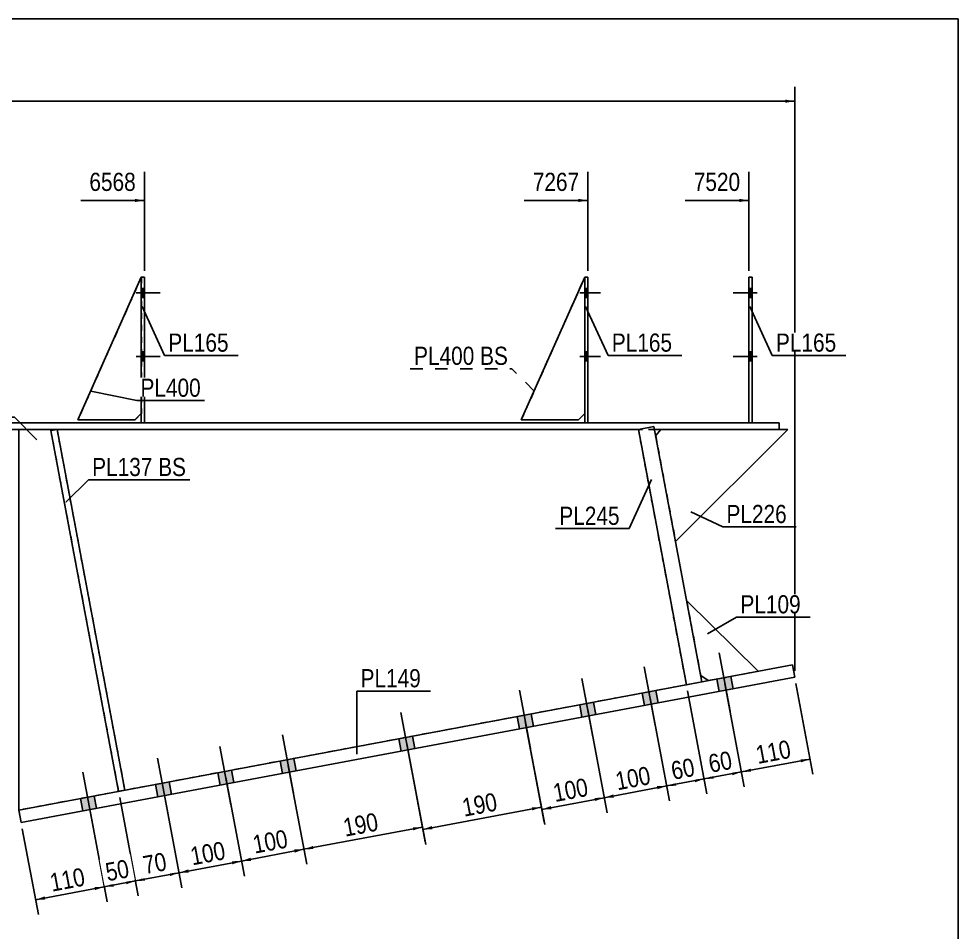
# Model space of a CAD drawing. Header units: millimetres. Extents: x -28 to 375, y -197 to 80.
# Drawn here: x 226.7 to 374.7, y -64.2 to 79.7 of the extents above; entities that cross this region are included whole.
import ezdxf

# ---------------------------------------------------------------- set-up
doc = ezdxf.new("R2010")
doc.units = ezdxf.units.MM
doc.linetypes.add('DXK_LINE_DOT1', pattern=[1.8814, 0.9407, -0.9407])
doc.linetypes.add('DXK_LINE_DOT2', pattern=[3.9198, 1.9599, -1.9599])
doc.styles.add('Arial Narrow', font='ARIALN.TTF', dxfattribs={"height": 0.2})

# ---------------------------------------------------------------- blocks, each defined once
blk = doc.blocks.new('Unknown-627306464-1201')
at = {"color": 5, "linetype": 'Continuous'}
for p, q in [((374.65, 79.7), (-25.35, 79.7)), ((374.65, -197.3), (374.65, 79.7))]:
    blk.add_line(p, q, dxfattribs=at)
blk = doc.blocks.new('Bolt-627306464-1579 - 1575')
at = {"linetype": 'Continuous'}
for points in [[(316.33, 35.8), (316.33, 37.2), (315.83, 37.2), (315.83, 35.8)], [(316.33, 35.8), (316.33, 37.2), (315.83, 37.2), (315.83, 35.8)], [(316.33, 35.8), (316.33, 37.2), (315.83, 37.2), (315.83, 35.8)], [(316.33, 25.8), (316.33, 27.2), (315.83, 27.2), (315.83, 25.8)], [(316.33, 25.8), (316.33, 27.2), (315.83, 27.2), (315.83, 25.8)], [(316.33, 25.8), (316.33, 27.2), (315.83, 27.2), (315.83, 25.8)]]:
    blk.add_hatch(color=3, dxfattribs=at).paths.add_polyline_path(points)
at = {"color": 3, "linetype": 'Continuous'}
for p, q in [((315.83, 37.2), (316.33, 37.2)), ((315.83, 37.2), (316.33, 37.2)), ((315.83, 37.2), (316.33, 37.2)), ((315.03, 36.5), (318.33, 36.5)), ((315.03, 36.5), (318.33, 36.5)), ((315.03, 36.5), (318.33, 36.5)), ((315.83, 35.8), (316.33, 35.8)), ((315.83, 35.8), (316.33, 35.8)), ((315.83, 35.8), (316.33, 35.8)), ((315.83, 27.2), (316.33, 27.2)), ((315.83, 27.2), (316.33, 27.2)), ((315.83, 27.2), (316.33, 27.2)), ((315.03, 26.5), (318.33, 26.5)), ((315.03, 26.5), (318.33, 26.5)), ((315.03, 26.5), (318.33, 26.5)), ((315.83, 25.8), (316.33, 25.8)), ((315.83, 25.8), (316.33, 25.8)), ((315.83, 25.8), (316.33, 25.8))]:
    blk.add_line(p, q, dxfattribs=at)
blk = doc.blocks.new('Bolt-627306464-1580 - 1575')
at = {"linetype": 'Continuous'}
for points in [[(342.19, 35.8), (342.19, 37.2), (341.69, 37.2), (341.69, 35.8)], [(342.19, 35.8), (342.19, 37.2), (341.69, 37.2), (341.69, 35.8)], [(342.19, 35.8), (342.19, 37.2), (341.69, 37.2), (341.69, 35.8)], [(342.19, 25.8), (342.19, 27.2), (341.69, 27.2), (341.69, 25.8)], [(342.19, 25.8), (342.19, 27.2), (341.69, 27.2), (341.69, 25.8)], [(342.19, 25.8), (342.19, 27.2), (341.69, 27.2), (341.69, 25.8)]]:
    blk.add_hatch(color=3, dxfattribs=at).paths.add_polyline_path(points)
at = {"color": 3, "linetype": 'Continuous'}
for p, q in [((342.19, 37.2), (341.69, 37.2)), ((342.19, 37.2), (341.69, 37.2)), ((342.19, 37.2), (341.69, 37.2)), ((342.99, 36.5), (339.19, 36.5)), ((342.99, 36.5), (339.19, 36.5)), ((342.99, 36.5), (339.19, 36.5)), ((342.19, 35.8), (341.69, 35.8)), ((342.19, 35.8), (341.69, 35.8)), ((342.19, 35.8), (341.69, 35.8)), ((342.19, 27.2), (341.69, 27.2)), ((342.19, 27.2), (341.69, 27.2)), ((342.19, 27.2), (341.69, 27.2)), ((342.99, 26.5), (339.19, 26.5)), ((342.99, 26.5), (339.19, 26.5)), ((342.99, 26.5), (339.19, 26.5)), ((342.19, 25.8), (341.69, 25.8)), ((342.19, 25.8), (341.69, 25.8)), ((342.19, 25.8), (341.69, 25.8))]:
    blk.add_line(p, q, dxfattribs=at)
blk = doc.blocks.new('Bolt-627306464-1582 - 1575')
at = {"linetype": 'Continuous'}
for points in [[(246.46, 35.8), (246.46, 37.2), (245.96, 37.2), (245.96, 35.8)], [(246.46, 35.8), (246.46, 37.2), (245.96, 37.2), (245.96, 35.8)], [(246.46, 35.8), (246.46, 37.2), (245.96, 37.2), (245.96, 35.8)], [(246.46, 25.8), (246.46, 27.2), (245.96, 27.2), (245.96, 25.8)], [(246.46, 25.8), (246.46, 27.2), (245.96, 27.2), (245.96, 25.8)], [(246.46, 25.8), (246.46, 27.2), (245.96, 27.2), (245.96, 25.8)]]:
    blk.add_hatch(color=3, dxfattribs=at).paths.add_polyline_path(points)
at = {"color": 3, "linetype": 'Continuous'}
for p, q in [((245.96, 37.2), (246.46, 37.2)), ((245.96, 37.2), (246.46, 37.2)), ((245.96, 37.2), (246.46, 37.2)), ((245.16, 36.5), (248.96, 36.5)), ((245.16, 36.5), (248.96, 36.5)), ((245.16, 36.5), (248.96, 36.5)), ((245.96, 35.8), (246.46, 35.8)), ((245.96, 35.8), (246.46, 35.8)), ((245.96, 35.8), (246.46, 35.8)), ((245.96, 27.2), (246.46, 27.2)), ((245.96, 27.2), (246.46, 27.2)), ((245.96, 27.2), (246.46, 27.2)), ((245.16, 26.5), (248.96, 26.5)), ((245.16, 26.5), (248.96, 26.5)), ((245.16, 26.5), (248.96, 26.5)), ((245.96, 25.8), (246.46, 25.8)), ((245.96, 25.8), (246.46, 25.8)), ((245.96, 25.8), (246.46, 25.8))]:
    blk.add_line(p, q, dxfattribs=at)
blk = doc.blocks.new('Part-627306464-1913 - 1575')
at = {"color": 2, "linetype": 'Continuous'}
for p, q in [((305.83, 16.5), (315.83, 39)), ((314.83, 16.5), (305.83, 16.5)), ((315.83, 17.5), (314.83, 16.5))]:
    blk.add_line(p, q, dxfattribs=at)
at = {"color": 7, "linetype": 'DXK_LINE_DOT1'}
blk.add_line((315.83, 39), (315.83, 17.5), dxfattribs=at)
blk = doc.blocks.new('Bolt-627306464-1629 - 1575')
at = {"linetype": 'Continuous'}
for points in [[(338.81, -23.94), (336.65, -24.35), (337.02, -26.31), (339.18, -25.91)], [(338.81, -23.94), (336.65, -24.35), (337.02, -26.31), (339.18, -25.91)], [(327.02, -26.15), (324.85, -26.56), (325.22, -28.53), (327.38, -28.12)], [(327.02, -26.15), (324.85, -26.56), (325.22, -28.53), (327.38, -28.12)], [(317.19, -28), (315.03, -28.41), (315.39, -30.37), (317.56, -29.97)], [(317.19, -28), (315.03, -28.41), (315.39, -30.37), (317.56, -29.97)], [(307.36, -29.85), (305.2, -30.25), (305.57, -32.22), (307.73, -31.81)], [(307.36, -29.85), (305.2, -30.25), (305.57, -32.22), (307.73, -31.81)], [(288.69, -33.35), (286.52, -33.76), (286.89, -35.73), (289.05, -35.32)], [(288.69, -33.35), (286.52, -33.76), (286.89, -35.73), (289.05, -35.32)], [(270.01, -36.86), (267.85, -37.27), (268.22, -39.23), (270.38, -38.83)], [(270.01, -36.86), (267.85, -37.27), (268.22, -39.23), (270.38, -38.83)], [(260.18, -38.71), (258.02, -39.11), (258.39, -41.08), (260.55, -40.67)], [(260.18, -38.71), (258.02, -39.11), (258.39, -41.08), (260.55, -40.67)], [(250.36, -40.55), (248.19, -40.96), (248.56, -42.92), (250.72, -42.52)], [(250.36, -40.55), (248.19, -40.96), (248.56, -42.92), (250.72, -42.52)], [(238.56, -42.77), (236.4, -43.17), (236.77, -45.14), (238.93, -44.73)], [(238.56, -42.77), (236.4, -43.17), (236.77, -45.14), (238.93, -44.73)]]:
    blk.add_hatch(color=3, dxfattribs=at).paths.add_polyline_path(points)
at = {"color": 3, "linetype": 'Continuous'}
for p, q in [((338.71, -29.39), (336.99, -20.21)), ((338.71, -29.39), (336.99, -20.21)), ((326.92, -31.61), (325.2, -22.43)), ((326.92, -31.61), (325.2, -22.43)), ((317.09, -33.45), (315.37, -24.27)), ((317.09, -33.45), (315.37, -24.27)), ((337.02, -26.31), (336.65, -24.35)), ((337.02, -26.31), (336.65, -24.35)), ((339.18, -25.91), (338.81, -23.94)), ((339.18, -25.91), (338.81, -23.94)), ((307.26, -35.3), (305.54, -26.12)), ((307.26, -35.3), (305.54, -26.12)), ((325.22, -28.53), (324.85, -26.56)), ((325.22, -28.53), (324.85, -26.56)), ((327.38, -28.12), (327.02, -26.15)), ((327.38, -28.12), (327.02, -26.15)), ((317.56, -29.97), (317.19, -28)), ((317.56, -29.97), (317.19, -28)), ((315.39, -30.37), (315.03, -28.41)), ((315.39, -30.37), (315.03, -28.41)), ((288.59, -38.8), (286.87, -29.63)), ((288.59, -38.8), (286.87, -29.63)), ((305.57, -32.22), (305.2, -30.25)), ((305.57, -32.22), (305.2, -30.25)), ((307.73, -31.81), (307.36, -29.85)), ((307.73, -31.81), (307.36, -29.85)), ((269.92, -42.31), (268.19, -33.13)), ((269.92, -42.31), (268.19, -33.13)), ((286.89, -35.73), (286.52, -33.76)), ((286.89, -35.73), (286.52, -33.76)), ((289.05, -35.32), (288.69, -33.35)), ((289.05, -35.32), (288.69, -33.35)), ((260.09, -44.16), (258.36, -34.98)), ((260.09, -44.16), (258.36, -34.98)), ((250.26, -46), (248.54, -36.82)), ((250.26, -46), (248.54, -36.82)), ((270.38, -38.83), (270.01, -36.86)), ((270.38, -38.83), (270.01, -36.86)), ((268.22, -39.23), (267.85, -37.27)), ((268.22, -39.23), (267.85, -37.27)), ((238.47, -48.22), (236.74, -39.04)), ((238.47, -48.22), (236.74, -39.04)), ((258.39, -41.08), (258.02, -39.11)), ((258.39, -41.08), (258.02, -39.11)), ((260.55, -40.67), (260.18, -38.71)), ((260.55, -40.67), (260.18, -38.71)), ((248.56, -42.92), (248.19, -40.96)), ((248.56, -42.92), (248.19, -40.96)), ((250.72, -42.52), (250.36, -40.55)), ((250.72, -42.52), (250.36, -40.55)), ((238.93, -44.73), (238.56, -42.77)), ((238.93, -44.73), (238.56, -42.77)), ((236.77, -45.14), (236.4, -43.17)), ((236.77, -45.14), (236.4, -43.17))]:
    blk.add_line(p, q, dxfattribs=at)
blk = doc.blocks.new('Part-627306464-1876 - 1575')
at = {"color": 7, "linetype": 'DXK_LINE_DOT1'}
for p, q in [((245.98, 39), (235.98, 16.5)), ((245.98, 39), (245.98, 17.5)), ((244.96, 16.5), (235.98, 16.5)), ((245.98, 17.5), (245.96, 17.49))]:
    blk.add_line(p, q, dxfattribs=at)
at = {"color": 2, "linetype": 'Continuous'}
for p, q in [((244.98, 16.5), (244.96, 16.5)), ((245.96, 17.49), (244.98, 16.5))]:
    blk.add_line(p, q, dxfattribs=at)
blk = doc.blocks.new('Part-627306464-1950 - 1575')
at = {"color": 2, "linetype": 'Continuous'}
for p, q in [((152.28, 16), (152.28, 15)), ((160.68, 16), (152.28, 16)), ((160.68, 15), (152.28, 15)), ((179.18, 16), (160.78, 16)), ((189.38, 15), (160.78, 15)), ((189.38, 16), (179.68, 16)), ((207.88, 16), (189.48, 16)), ((218.08, 15), (189.48, 15)), ((218.08, 16), (208.38, 16)), ((245.96, 16), (218.18, 16)), ((324.27, 15), (218.18, 15)), ((315.83, 16), (246.46, 16)), ((341.69, 16), (316.33, 16)), ((346.47, 15), (326.82, 15)), ((346.47, 16), (342.19, 16)), ((346.47, 16), (346.47, 15))]:
    blk.add_line(p, q, dxfattribs=at)
at = {"color": 7, "linetype": 'DXK_LINE_DOT1'}
for p, q in [((179.68, 16), (179.18, 16)), ((208.38, 16), (207.88, 16)), ((246.46, 16), (245.96, 16)), ((316.33, 16), (315.83, 16)), ((326.82, 15), (324.27, 15)), ((342.19, 16), (341.69, 16))]:
    blk.add_line(p, q, dxfattribs=at)
blk = doc.blocks.new('Part-627306464-1994 - 1575')
at = {"color": 2, "linetype": 'Continuous'}
blk.add_line((226.67, -45), (226.67, 15), dxfattribs=at)
at = {"color": 7, "linetype": 'DXK_LINE_DOT1'}
for p, q in [((226.67, 15), (324.27, 15)), ((324.27, 15), (331.83, -25.25)), ((331.83, -25.25), (226.67, -45))]:
    blk.add_line(p, q, dxfattribs=at)
blk = doc.blocks.new('Part-627306464-2038 - 1575')
at = {"color": 2, "linetype": 'Continuous'}
for p, q in [((326.73, 15.46), (324.27, 15)), ((331.83, -25.25), (324.27, 15)), ((326.73, 15.46), (334.29, -24.79)), ((334.29, -24.79), (331.83, -25.25))]:
    blk.add_line(p, q, dxfattribs=at)
blk = doc.blocks.new('Part-627306464-2060 - 1575')
at = {"color": 2, "linetype": 'Continuous'}
for p, q in [((232.7, 15), (231.72, 14.82)), ((231.72, 14.82), (242.39, -42.05)), ((243.38, -41.86), (232.7, 15)), ((242.39, -42.05), (243.38, -41.86))]:
    blk.add_line(p, q, dxfattribs=at)
blk = doc.blocks.new('Part-627306464-2082 - 1575')
at = {"color": 7, "linetype": 'DXK_LINE_DOT1'}
for p, q in [((232.7, 15), (231.72, 14.82)), ((231.72, 14.82), (242.39, -42.05)), ((232.7, 15), (243.38, -41.86))]:
    blk.add_line(p, q, dxfattribs=at)
blk = doc.blocks.new('Part-627306464-2104 - 1575')
at = {"color": 2, "linetype": 'Continuous'}
for p, q in [((327, 14.02), (327.82, 15)), ((330.14, -2.69), (347.82, 15)), ((347.82, 15), (346.47, 15))]:
    blk.add_line(p, q, dxfattribs=at)
at = {"color": 7, "linetype": 'DXK_LINE_DOT1'}
for p, q in [((327.82, 15), (346.47, 15)), ((327, 14.02), (330.14, -2.69))]:
    blk.add_line(p, q, dxfattribs=at)
blk = doc.blocks.new('Part-627306464-2126 - 1575')
at = {"color": 2, "linetype": 'Continuous'}
for p, q in [((348.54, -22.11), (226.67, -45)), ((348.91, -24.08), (348.54, -22.11)), ((227.04, -46.97), (348.91, -24.08)), ((226.67, -45), (227.04, -46.97))]:
    blk.add_line(p, q, dxfattribs=at)
blk = doc.blocks.new('Part-627306464-2148 - 1575')
at = {"color": 2, "linetype": 'Continuous'}
for p, q in [((343.13, -23.13), (331.89, -12.01)), ((334.1, -23.81), (335.27, -24.6))]:
    blk.add_line(p, q, dxfattribs=at)
at = {"color": 7, "linetype": 'DXK_LINE_DOT1'}
for p, q in [((331.89, -12.01), (334.1, -23.81)), ((335.27, -24.6), (343.13, -23.13))]:
    blk.add_line(p, q, dxfattribs=at)
blk = doc.blocks.new('Part-627306464-2170 - 1575')
at = {"color": 2, "linetype": 'Continuous'}
for p, q in [((245.96, 39), (245.96, 16)), ((245.96, 39), (246.46, 39)), ((246.46, 39), (246.46, 16)), ((245.96, 16), (246.46, 16))]:
    blk.add_line(p, q, dxfattribs=at)
blk = doc.blocks.new('Part-627306464-2190 - 1575')
at = {"color": 2, "linetype": 'Continuous'}
for p, q in [((315.83, 16), (315.83, 39)), ((315.83, 39), (316.33, 39)), ((316.33, 39), (316.33, 16)), ((316.33, 16), (315.83, 16))]:
    blk.add_line(p, q, dxfattribs=at)
blk = doc.blocks.new('Part-627306464-2195 - 1575')
at = {"color": 2, "linetype": 'Continuous'}
for p, q in [((342.19, 39), (341.69, 39)), ((341.69, 39), (341.69, 16)), ((342.19, 16), (342.19, 39)), ((341.69, 16), (342.19, 16))]:
    blk.add_line(p, q, dxfattribs=at)
blk = doc.blocks.new('Part-627306464-2205 - 1575')
at = {"color": 2, "linetype": 'Continuous'}
for p, q in [((235.96, 16.5), (245.96, 39)), ((244.96, 16.5), (235.96, 16.5)), ((245.96, 17.5), (244.96, 16.5))]:
    blk.add_line(p, q, dxfattribs=at)
at = {"color": 7, "linetype": 'DXK_LINE_DOT1'}
blk.add_line((245.96, 39), (245.96, 17.5), dxfattribs=at)
blk = doc.blocks.new('Part-627306464-3824 - 1575')
at = {"color": 7, "linetype": 'DXK_LINE_DOT1'}
for p, q in [((305.83, 16.5), (315.83, 39)), ((314.83, 16.5), (305.83, 16.5)), ((315.83, 17.5), (314.83, 16.5))]:
    blk.add_line(p, q, dxfattribs=at)
blk = doc.blocks.new('StraightDimension-627306464-2251 - 1575')
at = {"linetype": 'Continuous'}
for points in [[(238.61, -57.12), (240.13, -57.09), (238.7, -57.61)], [(230.84, -59.09), (229.32, -59.12), (230.75, -58.6)]]:
    blk.add_hatch(color=7, dxfattribs=at).paths.add_polyline_path(points)
at = {"color": 7, "linetype": 'Continuous'}
for p, q in [((237.79, -44.61), (240.58, -59.45)), ((227.22, -47.95), (229.76, -61.48)), ((229.32, -59.12), (240.13, -57.09))]:
    blk.add_line(p, q, dxfattribs=at)
at = {"color": 0}
blk.add_wipeout([(237.98, -57.34), (237.21, -53.21), (230.64, -54.45), (231.41, -58.57)], dxfattribs=at)
at = {"color": 3, "style": 'Arial Narrow'}
blk.add_text('110', height=2.863, rotation=10.6341, dxfattribs=at).set_placement((231.89, -57.87))
blk = doc.blocks.new('StraightDimension-627306464-2268 - 1575')
at = {"linetype": 'Continuous'}
for points in [[(246.57, -56.14), (245.05, -56.17), (246.47, -55.64)], [(250.41, -54.91), (251.93, -54.87), (250.5, -55.4)]]:
    blk.add_hatch(color=7, dxfattribs=at).paths.add_polyline_path(points)
at = {"color": 7, "linetype": 'Continuous'}
for p, q in [((249.58, -42.4), (252.37, -57.23)), ((242.58, -43.03), (245.49, -58.53)), ((245.05, -56.17), (251.93, -54.87))]:
    blk.add_line(p, q, dxfattribs=at)
at = {"color": 0}
blk.add_wipeout([(250.85, -54.93), (250.07, -50.8), (245.3, -51.69), (246.07, -55.82)], dxfattribs=at)
at = {"color": 3, "style": 'Arial Narrow'}
blk.add_text('70', height=2.863, rotation=10.6341, dxfattribs=at).set_placement((246.55, -55.12))
blk = doc.blocks.new('StraightDimension-627306464-2305 - 1575')
at = {"linetype": 'Continuous'}
for points in [[(310.59, -44.86), (309.07, -44.89), (310.49, -44.37)], [(317.37, -43.08), (318.89, -43.05), (317.47, -43.57)]]:
    blk.add_hatch(color=7, dxfattribs=at).paths.add_polyline_path(points)
at = {"color": 7, "linetype": 'Continuous'}
for p, q in [((316.29, -29.19), (319.34, -45.41)), ((306.46, -31.03), (309.51, -47.25)), ((309.07, -44.89), (318.89, -43.05))]:
    blk.add_line(p, q, dxfattribs=at)
at = {"color": 0}
blk.add_wipeout([(317.24, -43.21), (316.46, -39.08), (309.89, -40.31), (310.67, -44.44)], dxfattribs=at)
at = {"color": 3, "style": 'Arial Narrow'}
blk.add_text('100', height=2.863, rotation=10.6341, dxfattribs=at).set_placement((311.15, -43.74))
blk = doc.blocks.new('StraightDimension-627306464-2287 - 1575')
at = {"linetype": 'Continuous'}
for points in [[(288.74, -47.71), (290.26, -47.68), (288.83, -48.2)], [(273.1, -51.15), (271.58, -51.18), (273.01, -50.66)]]:
    blk.add_hatch(color=7, dxfattribs=at).paths.add_polyline_path(points)
at = {"color": 7, "linetype": 'Continuous'}
for p, q in [((287.79, -34.54), (290.7, -50.03)), ((269.12, -38.05), (272.03, -53.54)), ((271.58, -51.18), (290.26, -47.68))]:
    blk.add_line(p, q, dxfattribs=at)
at = {"color": 0}
blk.add_wipeout([(284.18, -48.67), (283.4, -44.54), (276.83, -45.77), (277.61, -49.9)], dxfattribs=at)
at = {"color": 3, "style": 'Arial Narrow'}
blk.add_text('190', height=2.863, rotation=10.6341, dxfattribs=at).set_placement((278.09, -49.2))
blk = doc.blocks.new('StraightDimension-627306464-2618 - 1575')
at = {"linetype": 'Continuous'}
blk.add_hatch(color=7, dxfattribs=at).paths.add_polyline_path([(347.41, 66.96), (348.91, 66.71), (347.41, 66.46)])
at = {"color": 7, "linetype": 'Continuous'}
for p, q in [((348.91, -23.08), (348.91, 68.96)), ((-1.6, 66.71), (348.91, 66.71))]:
    blk.add_line(p, q, dxfattribs=at)
blk = doc.blocks.new('StraightDimension-627306464-2308 - 1575')
at = {"linetype": 'Continuous'}
for points in [[(327.21, -41.23), (328.73, -41.2), (327.3, -41.72)], [(320.41, -43.02), (318.89, -43.05), (320.32, -42.53)]]:
    blk.add_hatch(color=7, dxfattribs=at).paths.add_polyline_path(points)
at = {"color": 7, "linetype": 'Continuous'}
for p, q in [((326.12, -27.34), (329.17, -43.56)), ((316.29, -29.19), (319.34, -45.41)), ((318.89, -43.05), (328.73, -41.2))]:
    blk.add_line(p, q, dxfattribs=at)
at = {"color": 0}
blk.add_wipeout([(327.07, -41.36), (326.29, -37.23), (319.72, -38.47), (320.5, -42.59)], dxfattribs=at)
at = {"color": 3, "style": 'Arial Narrow'}
blk.add_text('100', height=2.863, rotation=10.6341, dxfattribs=at).set_placement((320.98, -41.89))
blk = doc.blocks.new('StraightDimension-627306464-4501 - 1575')
at = {"linetype": 'Continuous'}
blk.add_hatch(color=7, dxfattribs=at).paths.add_polyline_path([(244.98, 51.32), (246.48, 51.07), (244.98, 50.82)])
at = {"color": 7, "linetype": 'Continuous'}
for p, q in [((246.48, 40), (246.48, 55.57)), ((236.42, 51.07), (246.48, 51.07))]:
    blk.add_line(p, q, dxfattribs=at)
at = {"color": 0}
blk.add_wipeout([(245.7, 51.97), (245.7, 56.17), (237.19, 56.17), (237.19, 51.97)], dxfattribs=at)
at = {"color": 3, "style": 'Arial Narrow'}
blk.add_text('6568', height=2.863, dxfattribs=at).set_placement((237.79, 52.57))
blk = doc.blocks.new('StraightDimension-627306464-2257 - 1575')
at = {"linetype": 'Continuous'}
for points in [[(243.53, -56.2), (245.05, -56.17), (243.62, -56.69)], [(241.65, -57.06), (240.13, -57.09), (241.56, -56.57)]]:
    blk.add_hatch(color=7, dxfattribs=at).paths.add_polyline_path(points)
at = {"color": 7, "linetype": 'Continuous'}
for p, q in [((242.58, -43.03), (245.49, -58.53)), ((237.79, -44.61), (240.58, -59.45)), ((240.13, -57.09), (245.05, -56.17))]:
    blk.add_line(p, q, dxfattribs=at)
at = {"color": 0}
blk.add_wipeout([(244.95, -56.03), (244.17, -51.9), (239.4, -52.8), (240.18, -56.93)], dxfattribs=at)
at = {"color": 3, "style": 'Arial Narrow'}
blk.add_text('50', height=2.863, rotation=10.6341, dxfattribs=at).set_placement((240.65, -56.23))
blk = doc.blocks.new('StraightDimension-627306464-2281 - 1575')
at = {"linetype": 'Continuous'}
for points in [[(260.23, -53.06), (261.75, -53.03), (260.33, -53.55)], [(253.45, -54.84), (251.93, -54.87), (253.35, -54.35)]]:
    blk.add_hatch(color=7, dxfattribs=at).paths.add_polyline_path(points)
at = {"color": 7, "linetype": 'Continuous'}
for p, q in [((259.29, -39.89), (262.2, -55.39)), ((249.58, -42.4), (252.37, -57.23)), ((251.93, -54.87), (261.75, -53.03))]:
    blk.add_line(p, q, dxfattribs=at)
at = {"color": 0}
blk.add_wipeout([(260.1, -53.19), (259.32, -49.06), (252.75, -50.29), (253.53, -54.42)], dxfattribs=at)
at = {"color": 3, "style": 'Arial Narrow'}
blk.add_text('100', height=2.863, rotation=10.6341, dxfattribs=at).set_placement((254.01, -53.72))
blk = doc.blocks.new('StraightDimension-627306464-2284 - 1575')
at = {"linetype": 'Continuous'}
for points in [[(270.06, -51.21), (271.58, -51.18), (270.15, -51.71)], [(263.27, -53), (261.75, -53.03), (263.18, -52.51)]]:
    blk.add_hatch(color=7, dxfattribs=at).paths.add_polyline_path(points)
at = {"color": 7, "linetype": 'Continuous'}
for p, q in [((269.12, -38.05), (272.03, -53.54)), ((259.29, -39.89), (262.2, -55.39)), ((261.75, -53.03), (271.58, -51.18))]:
    blk.add_line(p, q, dxfattribs=at)
at = {"color": 0}
blk.add_wipeout([(269.93, -51.34), (269.15, -47.21), (262.58, -48.45), (263.36, -52.58)], dxfattribs=at)
at = {"color": 3, "style": 'Arial Narrow'}
blk.add_text('100', height=2.863, rotation=10.6341, dxfattribs=at).set_placement((263.84, -51.87))
blk = doc.blocks.new('StraightDimension-627306464-2296 - 1575')
at = {"linetype": 'Continuous'}
for points in [[(307.48, -44.56), (309, -44.53), (307.57, -45.05)], [(291.84, -48.01), (290.32, -48.04), (291.75, -47.52)]]:
    blk.add_hatch(color=7, dxfattribs=at).paths.add_polyline_path(points)
at = {"color": 7, "linetype": 'Continuous'}
for p, q in [((306.46, -31.03), (309.44, -46.89)), ((287.79, -34.54), (290.77, -50.4)), ((290.32, -48.04), (309, -44.53))]:
    blk.add_line(p, q, dxfattribs=at)
at = {"color": 0}
blk.add_wipeout([(302.92, -45.52), (302.14, -41.39), (295.57, -42.63), (296.35, -46.75)], dxfattribs=at)
at = {"color": 3, "style": 'Arial Narrow'}
blk.add_text('190', height=2.863, rotation=10.6341, dxfattribs=at).set_placement((296.83, -46.05))
blk = doc.blocks.new('StraightDimension-627306464-2314 - 1575')
at = {"linetype": 'Continuous'}
for points in [[(330.25, -41.17), (328.73, -41.2), (330.15, -40.68)], [(333.1, -40.13), (334.62, -40.1), (333.19, -40.62)]]:
    blk.add_hatch(color=7, dxfattribs=at).paths.add_polyline_path(points)
at = {"color": 7, "linetype": 'Continuous'}
for p, q in [((332.02, -26.23), (335.06, -42.45)), ((326.12, -27.34), (329.17, -43.56)), ((328.73, -41.2), (334.62, -40.1))]:
    blk.add_line(p, q, dxfattribs=at)
at = {"color": 0}
blk.add_wipeout([(334.03, -40.05), (333.26, -35.93), (328.48, -36.82), (329.26, -40.95)], dxfattribs=at)
at = {"color": 3, "style": 'Arial Narrow'}
blk.add_text('60', height=2.863, rotation=10.6341, dxfattribs=at).set_placement((329.74, -40.25))
blk = doc.blocks.new('StraightDimension-627306464-2318 - 1575')
at = {"linetype": 'Continuous'}
for points in [[(336.14, -40.06), (334.62, -40.1), (336.05, -39.57)], [(339, -39.02), (340.52, -38.99), (339.09, -39.51)]]:
    blk.add_hatch(color=7, dxfattribs=at).paths.add_polyline_path(points)
at = {"color": 7, "linetype": 'Continuous'}
for p, q in [((337.91, -25.13), (340.96, -41.35)), ((332.02, -26.23), (335.06, -42.45)), ((334.62, -40.1), (340.52, -38.99))]:
    blk.add_line(p, q, dxfattribs=at)
at = {"color": 0}
blk.add_wipeout([(339.93, -38.95), (339.15, -34.82), (334.38, -35.71), (335.15, -39.84)], dxfattribs=at)
at = {"color": 3, "style": 'Arial Narrow'}
blk.add_text('60', height=2.863, rotation=10.6341, dxfattribs=at).set_placement((335.63, -39.14))
blk = doc.blocks.new('StraightDimension-627306464-2334 - 1575')
at = {"linetype": 'Continuous'}
for points in [[(349.81, -36.99), (351.33, -36.96), (349.9, -37.48)], [(342.04, -38.96), (340.52, -38.99), (341.94, -38.47)]]:
    blk.add_hatch(color=7, dxfattribs=at).paths.add_polyline_path(points)
at = {"color": 7, "linetype": 'Continuous'}
for p, q in [((337.91, -25.13), (340.96, -41.35)), ((349.09, -25.06), (351.77, -39.32)), ((340.52, -38.99), (351.33, -36.96))]:
    blk.add_line(p, q, dxfattribs=at)
at = {"color": 0}
blk.add_wipeout([(349.18, -37.21), (348.4, -33.08), (341.83, -34.31), (342.61, -38.44)], dxfattribs=at)
at = {"color": 3, "style": 'Arial Narrow'}
blk.add_text('110', height=2.863, rotation=10.6341, dxfattribs=at).set_placement((343.09, -37.74))
blk = doc.blocks.new('StraightDimension-627306464-4499 - 1575')
at = {"linetype": 'Continuous'}
blk.add_hatch(color=7, dxfattribs=at).paths.add_polyline_path([(340.19, 51.32), (341.69, 51.07), (340.19, 50.82)])
at = {"color": 7, "linetype": 'Continuous'}
for p, q in [((341.69, 40), (341.69, 55.57)), ((331.63, 51.07), (341.69, 51.07))]:
    blk.add_line(p, q, dxfattribs=at)
at = {"color": 0}
blk.add_wipeout([(340.92, 51.97), (340.92, 56.17), (332.4, 56.17), (332.4, 51.97)], dxfattribs=at)
at = {"color": 3, "style": 'Arial Narrow'}
blk.add_text('7520', height=2.863, dxfattribs=at).set_placement((333, 52.57))
blk = doc.blocks.new('StraightDimension-627306464-4500 - 1575')
at = {"linetype": 'Continuous'}
blk.add_hatch(color=7, dxfattribs=at).paths.add_polyline_path([(314.83, 51.32), (316.33, 51.07), (314.83, 50.82)])
at = {"color": 7, "linetype": 'Continuous'}
for p, q in [((316.33, 40), (316.33, 55.57)), ((306.27, 51.07), (316.33, 51.07))]:
    blk.add_line(p, q, dxfattribs=at)
at = {"color": 0}
blk.add_wipeout([(315.55, 51.97), (315.55, 56.17), (307.04, 56.17), (307.04, 51.97)], dxfattribs=at)
at = {"color": 3, "style": 'Arial Narrow'}
blk.add_text('7267', height=2.863, dxfattribs=at).set_placement((307.64, 52.57))
blk = doc.blocks.new('Mark-627306464-1990 - 1575')
at = {"color": 7, "linetype": 'Continuous'}
blk.add_line((229.5, 13.36), (225.97, 16.9), dxfattribs=at)
at = {"color": 0}
blk.add_wipeout([(224.47, 17.5), (224.47, 20.5), (215.88, 20.5), (215.88, 17.5)], dxfattribs=at)
blk.add_wipeout([(224.47, 17.5), (224.47, 20.5), (215.88, 20.5), (215.88, 17.5)], dxfattribs=at)
at = {"color": 7, "linetype": 'Continuous'}
blk.add_line((215.28, 16.9), (225.97, 16.9), dxfattribs=at)
at = {"color": 3, "style": 'Arial Narrow'}
blk.add_text('W252', height=2.863, dxfattribs=at).set_placement((215.88, 17.5))
blk = doc.blocks.new('Mark-627306464-2034 - 1575')
at = {"color": 7, "linetype": 'Continuous'}
blk.add_line((326.36, 7.08), (322.82, -0.65), dxfattribs=at)
at = {"color": 0}
blk.add_wipeout([(321.32, -0.05), (321.32, 2.95), (311.82, 2.95), (311.82, -0.05)], dxfattribs=at)
blk.add_wipeout([(321.32, -0.05), (321.32, 2.95), (311.82, 2.95), (311.82, -0.05)], dxfattribs=at)
at = {"color": 7, "linetype": 'Continuous'}
blk.add_line((311.22, -0.65), (322.82, -0.65), dxfattribs=at)
at = {"color": 3, "style": 'Arial Narrow'}
blk.add_text('PL245', height=2.863, dxfattribs=at).set_placement((311.82, -0.05))
blk = doc.blocks.new('MarkSet-627306464-2776 - 1575')
at = {"color": 0}
blk.add_wipeout([(255.34, 20.13), (255.34, 23.13), (245.84, 23.13), (245.84, 20.13)], dxfattribs=at)
blk.add_wipeout([(255.34, 20.13), (255.34, 23.13), (245.84, 23.13), (245.84, 20.13)], dxfattribs=at)
at = {"color": 7, "linetype": 'Continuous'}
for p, q in [((238.01, 21.03), (245.24, 19.53)), ((245.24, 19.53), (255.94, 19.53))]:
    blk.add_line(p, q, dxfattribs=at)
at = {"color": 3, "style": 'Arial Narrow'}
blk.add_text('PL400', height=2.863, dxfattribs=at).set_placement((245.84, 20.13))
blk = doc.blocks.new('Mark-627306464-2100 - 1575')
at = {"color": 0}
blk.add_wipeout([(347.65, 0.23), (347.65, 3.23), (338.15, 3.23), (338.15, 0.23)], dxfattribs=at)
blk.add_wipeout([(347.65, 0.23), (347.65, 3.23), (338.15, 3.23), (338.15, 0.23)], dxfattribs=at)
at = {"color": 7, "linetype": 'Continuous'}
for p, q in [((332.52, 2), (337.55, -0.37)), ((337.55, -0.37), (349.15, -0.37))]:
    blk.add_line(p, q, dxfattribs=at)
at = {"color": 3, "style": 'Arial Narrow'}
blk.add_text('PL226', height=2.863, dxfattribs=at).set_placement((338.15, 0.23))
blk = doc.blocks.new('Mark-627306464-2122 - 1575')
at = {"color": 0}
blk.add_wipeout([(290.01, -25.65), (290.01, -22.65), (280.51, -22.65), (280.51, -25.65)], dxfattribs=at)
blk.add_wipeout([(290.01, -25.65), (290.01, -22.65), (280.51, -22.65), (280.51, -25.65)], dxfattribs=at)
at = {"color": 7, "linetype": 'Continuous'}
for p, q in [((279.91, -36.2), (279.91, -26.25)), ((279.91, -26.25), (291.51, -26.25))]:
    blk.add_line(p, q, dxfattribs=at)
at = {"color": 3, "style": 'Arial Narrow'}
blk.add_text('PL149', height=2.863, dxfattribs=at).set_placement((280.51, -25.65))
blk = doc.blocks.new('Mark-627306464-2144 - 1575')
at = {"color": 0}
blk.add_wipeout([(349.85, -14), (349.85, -11), (340.35, -11), (340.35, -14)], dxfattribs=at)
blk.add_wipeout([(349.85, -14), (349.85, -11), (340.35, -11), (340.35, -14)], dxfattribs=at)
at = {"color": 7, "linetype": 'Continuous'}
for p, q in [((335.16, -17.24), (339.75, -14.6)), ((339.75, -14.6), (351.35, -14.6))]:
    blk.add_line(p, q, dxfattribs=at)
at = {"color": 3, "style": 'Arial Narrow'}
blk.add_text('PL109', height=2.863, dxfattribs=at).set_placement((340.35, -14))
blk = doc.blocks.new('Mark-627306464-2166 - 1575')
at = {"color": 0}
blk.add_wipeout([(259.73, 27.24), (259.73, 30.24), (250.23, 30.24), (250.23, 27.24)], dxfattribs=at)
blk.add_wipeout([(259.73, 27.24), (259.73, 30.24), (250.23, 30.24), (250.23, 27.24)], dxfattribs=at)
at = {"color": 7, "linetype": 'Continuous'}
for p, q in [((246.09, 34.37), (249.63, 26.64)), ((249.63, 26.64), (261.23, 26.64))]:
    blk.add_line(p, q, dxfattribs=at)
at = {"color": 3, "style": 'Arial Narrow'}
blk.add_text('PL165', height=2.863, dxfattribs=at).set_placement((250.23, 27.24))
blk = doc.blocks.new('Mark-627306464-2186 - 1575')
at = {"color": 0}
blk.add_wipeout([(329.6, 27.24), (329.6, 30.24), (320.09, 30.24), (320.09, 27.24)], dxfattribs=at)
blk.add_wipeout([(329.6, 27.24), (329.6, 30.24), (320.09, 30.24), (320.09, 27.24)], dxfattribs=at)
at = {"color": 7, "linetype": 'Continuous'}
for p, q in [((315.96, 34.37), (319.49, 26.64)), ((319.49, 26.64), (331.1, 26.64))]:
    blk.add_line(p, q, dxfattribs=at)
at = {"color": 3, "style": 'Arial Narrow'}
blk.add_text('PL165', height=2.863, dxfattribs=at).set_placement((320.09, 27.24))
blk = doc.blocks.new('Mark-627306464-2191 - 1575')
at = {"color": 0}
blk.add_wipeout([(355.46, 27.24), (355.46, 30.24), (345.95, 30.24), (345.95, 27.24)], dxfattribs=at)
blk.add_wipeout([(355.46, 27.24), (355.46, 30.24), (345.95, 30.24), (345.95, 27.24)], dxfattribs=at)
at = {"color": 7, "linetype": 'Continuous'}
for p, q in [((341.82, 34.37), (345.35, 26.64)), ((345.35, 26.64), (356.96, 26.64))]:
    blk.add_line(p, q, dxfattribs=at)
at = {"color": 3, "style": 'Arial Narrow'}
blk.add_text('PL165', height=2.863, dxfattribs=at).set_placement((345.95, 27.24))
blk = doc.blocks.new('MarkSet-627306464-2799 - 1575')
at = {"color": 0}
for points in [[(247.73, 7.64), (247.73, 10.64), (238.23, 10.64), (238.23, 7.64)], [(253.01, 7.64), (253.01, 10.64), (248.63, 10.64), (248.63, 7.64)]]:
    blk.add_wipeout(points, dxfattribs=at)
for points in [[(247.73, 7.64), (247.73, 10.64), (238.23, 10.64), (238.23, 7.64)], [(253.01, 7.64), (253.01, 10.64), (248.63, 10.64), (248.63, 7.64)]]:
    blk.add_wipeout(points, dxfattribs=at)
at = {"color": 7, "linetype": 'Continuous'}
for p, q in [((234.09, 3.5), (237.63, 7.04)), ((237.63, 7.04), (253.61, 7.04))]:
    blk.add_line(p, q, dxfattribs=at)
at = {"color": 3, "style": 'Arial Narrow'}
for s, p in [('PL137', (238.23, 7.64)), ('BS', (248.63, 7.64))]:
    blk.add_text(s, height=2.863, dxfattribs=at).set_placement(p)
blk = doc.blocks.new('MarkSet-627306464-5299 - 1575')
at = {"color": 0}
for points in [[(298.44, 25.16), (298.44, 28.16), (288.94, 28.16), (288.94, 25.16)], [(303.72, 25.16), (303.72, 28.16), (299.34, 28.16), (299.34, 25.16)]]:
    blk.add_wipeout(points, dxfattribs=at)
for points in [[(298.44, 25.16), (298.44, 28.16), (288.94, 28.16), (288.94, 25.16)], [(303.72, 25.16), (303.72, 28.16), (299.34, 28.16), (299.34, 25.16)]]:
    blk.add_wipeout(points, dxfattribs=at)
at = {"color": 7, "linetype": 'DXK_LINE_DOT2'}
for p in [(288.34, 24.56), (307.86, 21.03)]:
    blk.add_line(p, (304.32, 24.56), dxfattribs=at)
at = {"color": 3, "style": 'Arial Narrow'}
for s, p in [('PL400', (288.94, 25.16)), ('BS', (299.34, 25.16))]:
    blk.add_text(s, height=2.863, dxfattribs=at).set_placement(p)

msp = doc.modelspace()

# ---------------------------------------------------------------- block references
for name in ['Unknown-627306464-1201', 'Part-627306464-2205 - 1575', 'Part-627306464-1876 - 1575', 'Part-627306464-2170 - 1575', 'Part-627306464-1913 - 1575', 'Part-627306464-3824 - 1575', 'Part-627306464-2190 - 1575', 'Part-627306464-2195 - 1575', 'Bolt-627306464-1582 - 1575', 'Bolt-627306464-1579 - 1575', 'Bolt-627306464-1580 - 1575', 'Part-627306464-1950 - 1575', 'Part-627306464-1994 - 1575', 'Part-627306464-2060 - 1575', 'Part-627306464-2082 - 1575', 'Part-627306464-2038 - 1575', 'Part-627306464-2104 - 1575', 'Part-627306464-2148 - 1575', 'Bolt-627306464-1629 - 1575', 'Part-627306464-2126 - 1575']:
    msp.add_blockref(name, (0, 0))

# ---------------------------------------------------------------- next in the draw order: block references
for name in ['StraightDimension-627306464-2618 - 1575', 'StraightDimension-627306464-2305 - 1575', 'StraightDimension-627306464-2287 - 1575', 'StraightDimension-627306464-2268 - 1575', 'StraightDimension-627306464-2251 - 1575']:
    msp.add_blockref(name, (0, 0))

# ---------------------------------------------------------------- next in the draw order: block references
for name in ['StraightDimension-627306464-4501 - 1575', 'StraightDimension-627306464-4500 - 1575', 'StraightDimension-627306464-4499 - 1575', 'Mark-627306464-2166 - 1575', 'Mark-627306464-2186 - 1575', 'Mark-627306464-2191 - 1575', 'MarkSet-627306464-5299 - 1575', 'MarkSet-627306464-2776 - 1575', 'Mark-627306464-1990 - 1575', 'MarkSet-627306464-2799 - 1575', 'Mark-627306464-2034 - 1575', 'Mark-627306464-2100 - 1575', 'Mark-627306464-2144 - 1575', 'StraightDimension-627306464-2308 - 1575', 'StraightDimension-627306464-2296 - 1575', 'StraightDimension-627306464-2281 - 1575', 'StraightDimension-627306464-2257 - 1575']:
    msp.add_blockref(name, (0, 0))

# ---------------------------------------------------------------- next in the draw order: block references
for name in ['Mark-627306464-2122 - 1575', 'StraightDimension-627306464-2314 - 1575', 'StraightDimension-627306464-2284 - 1575']:
    msp.add_blockref(name, (0, 0))

# ---------------------------------------------------------------- next in the draw order: block references
msp.add_blockref('StraightDimension-627306464-2318 - 1575', (0, 0))

# ---------------------------------------------------------------- next in the draw order: block references
msp.add_blockref('StraightDimension-627306464-2334 - 1575', (0, 0))

doc.saveas('drawing.dxf')
